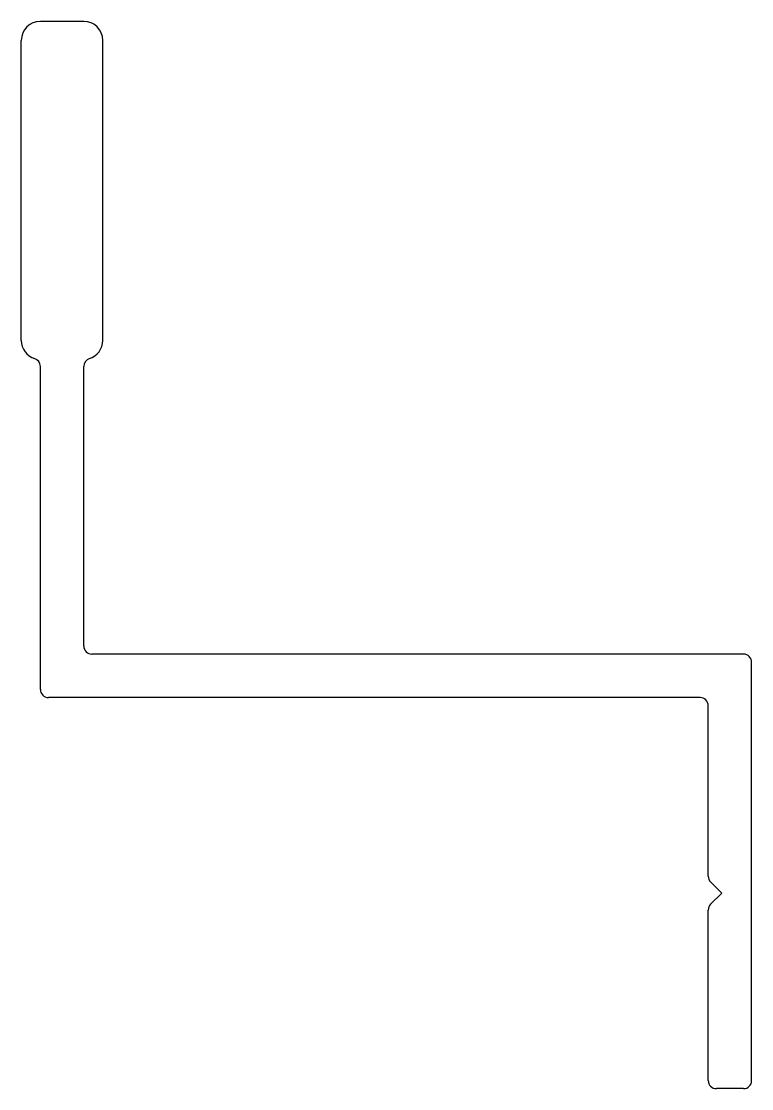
# Model space of a CAD drawing. Extents: x 731.5 to 758.4, y 352.3 to 391.6.
import ezdxf

# ---------------------------------------------------------------- set-up
doc = ezdxf.new("R2010")
doc.units = 0
doc.layers.get('0').update_dxf_attribs({"linetype": 'CONTINUOUS'})

msp = doc.modelspace()

# ---------------------------------------------------------------- linework, layer by layer
at = {"color": 0}
for p, q in [((733.779, 391.613), (732.179, 391.613)), ((731.479, 379.863), (731.479, 390.913)), ((734.479, 379.863), (734.479, 390.913)), ((732.179, 367.013), (732.179, 378.91)), ((733.779, 368.613), (733.779, 378.91)), ((758.079, 368.313), (734.079, 368.313)), ((758.379, 352.613), (758.379, 368.013)), ((756.479, 366.713), (732.479, 366.713)), ((756.779, 360.138), (756.779, 366.413)), ((757.279, 359.513), (756.867, 359.926)), ((757.279, 359.513), (756.867, 359.101)), ((756.779, 352.613), (756.779, 358.889)), ((758.079, 352.313), (757.079, 352.313))]:
    msp.add_line(p, q, dxfattribs=at)
for centre, radius, start, end in [((732.179, 390.913), 0.7, 90, 180), ((733.779, 390.913), 0.7, 0, 90), ((732.179, 379.863), 0.7, 180, 252.5424), ((733.779, 379.863), 0.7, 287.4576, 0), ((731.879, 378.91), 0.3, 0, 72.5424), ((734.079, 378.91), 0.3, 107.4576, 180), ((734.079, 368.613), 0.3, 180, 270), ((758.079, 368.013), 0.3, 0, 90), ((732.479, 367.013), 0.3, 180, 270), ((756.479, 366.413), 0.3, 0, 90), ((757.079, 360.138), 0.3, 180, 225), ((757.079, 358.889), 0.3, 135, 180), ((757.079, 352.613), 0.3, 180, 270), ((758.079, 352.613), 0.3, 270, 0)]:
    msp.add_arc(centre, radius, start, end, dxfattribs=at)

doc.saveas('drawing.dxf')
